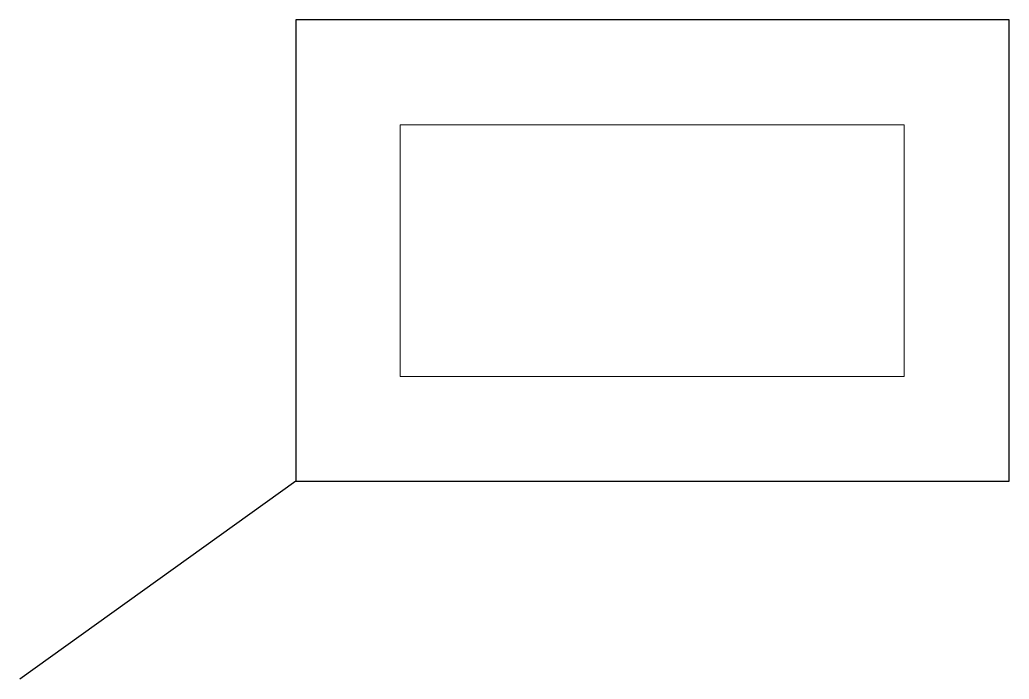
# Paper-space layout 'Sheet5' of a CAD drawing. Header units: inches. Extents: x -6.6 to 17, y -4.7 to 11.
import ezdxf

# ---------------------------------------------------------------- set-up
doc = ezdxf.new("R2010")
doc.units = ezdxf.units.IN
doc.header["$MEASUREMENT"] = 0
doc.layers.add('CUT', color=1, linetype='Continuous')

psp = doc.layouts.new('Sheet5')

# ---------------------------------------------------------------- linework, layer by layer
at = {"layer": 'CUT', "color": 30, "true_color": 0xf8991e}
psp.add_line((0, 0), (-6.576, -4.717), dxfattribs=at)
psp.add_lwpolyline([(0, 0), (17, 0), (17, 11), (0, 11)], close=True, dxfattribs=at)

# ---------------------------------------------------------------- viewports
at = {"layer": '0', "view_target_point": (23.853, -22.744)}
psp.add_viewport(center=(8.494, 5.5), size=(12.013, 6), view_center_point=(78.125, 24.421), view_height=12, dxfattribs=at)

doc.saveas('drawing.dxf')
